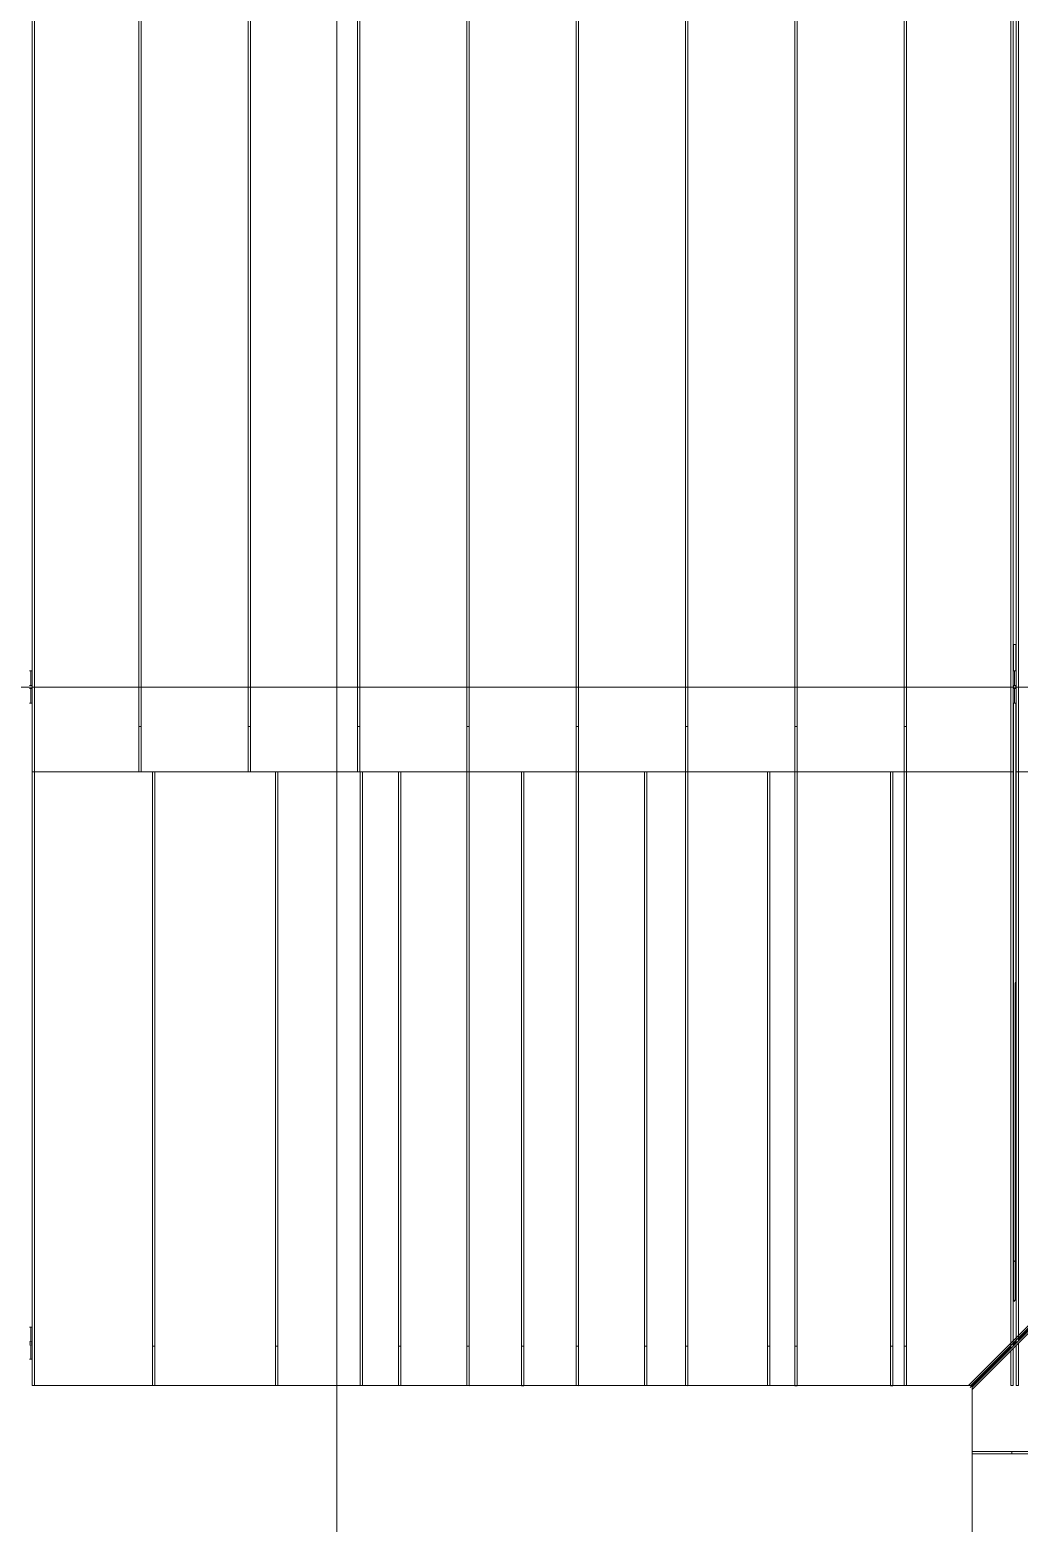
# Model space of a CAD drawing. Header units: millimetres. Extents: x 124696 to 347024, y 412631 to 564609.
# Drawn here: x 291418 to 294812, y 489485 to 494605 of the extents above; entities that cross this region are included whole.
import ezdxf

# ---------------------------------------------------------------- set-up
doc = ezdxf.new("R2010")
doc.units = ezdxf.units.MM
doc.header["$LTSCALE"] = 1500
doc.header["$MEASUREMENT"] = 0
doc.linetypes.add('二层平面图$0$轴网线_12_3_3_3 mm', pattern=[21, 12, -3, 3, -3])
doc.layers.add('0-建筑底图', color=7, linetype='Continuous')
for name, color, linetype, lineweight in [('二层平面图$0$A-COLU', 7, 'Continuous', 9), ('二层平面图$0$A-LINE', 7, 'Continuous', 9), ('二层平面图$0$A-WALL-CURT-PANEL-2', 7, 'Continuous', 9), ('二层平面图$0$A-WALL-CURT-PANEL-4', 140, 'Continuous', 9), ('二层平面图$0$A-WALL-CURT-STILE-2', 7, 'Continuous', 9), ('二层平面图$0$ANNO-DOTE-1', 10, '二层平面图$0$轴网线_12_3_3_3 mm', 15)]:
    doc.layers.add(name, color=color, linetype=linetype, lineweight=lineweight)

# ---------------------------------------------------------------- blocks, each defined once
blk = doc.blocks.new('二层平面图$0$梁 - 梁-12800094-104-2F')
at = {"layer": '二层平面图$0$A-LINE'}
for p, q in [((-3168.2, 1410.3), (-3218.1, 1408.3)), ((-3217.9, 1403.3), (-3218.1, 1408.3)), ((-3168, 1405.3), (-3168.2, 1410.3)), ((-3108.2, 1412.7), (-3158.2, 1410.7)), ((-3158, 1405.7), (-3158.2, 1410.7)), ((-3108, 1407.7), (-3108.2, 1412.7)), ((-3126.4, -839.9), (-3126.6, -834.9)), ((-3126.4, -839.9), (-3076.4, -837.8)), ((-3076.4, -837.8), (-3076.6, -832.8)), ((-3066.4, -837.4), (-3066.6, -832.4)), ((-3066.4, -837.4), (-3016.5, -835.4)), ((-3016.5, -835.4), (-3016.7, -830.4))]:
    blk.add_line(p, q, dxfattribs=at)
blk = doc.blocks.new('二层平面图$0$廊子单元2250 - 廊子单元2250-V188-104-2F')
at = {"layer": '二层平面图$0$A-WALL-CURT-PANEL-2'}
for p, q in [((-145.5, 2245), (-145.5, 2237)), ((-8, 2245), (-145.5, 2245)), ((-145.5, 2237), (0, 2237)), ((1959, 2245), (0, 2245)), ((8, 2237), (1959, 2237))]:
    blk.add_line(p, q, dxfattribs=at)
blk = doc.blocks.new('二层平面图$0$梁 - 梁-V189-104-2F')
at = {"layer": '二层平面图$0$A-LINE'}
blk.add_line((-3076.4, -837.8), (-3076.6, -832.8), dxfattribs=at)
blk = doc.blocks.new('二层平面图$0$廊子单元3375 - 廊子单元3375-10722844-104-2F')
at = {"layer": '二层平面图$0$A-WALL-CURT-PANEL-2'}
for p, q in [((-145.5, 2245), (-145.5, 2237)), ((1959, 2245), (-145.5, 2245)), ((-145.5, 2237), (1959, 2237)), ((-145.5, 2237), (-145.5, 1120)), ((-145.5, 1112), (-145.5, -966.5)), ((-145.5, -974.5), (-145.5, -984.5)), ((-145.5, -1112), (-26, -1112)), ((-145.5, -1112), (-145.5, -1120)), ((-145.5, -1120), (-18, -1120)), ((-18, -1112), (1959, -1112)), ((-10, -1120), (1959, -1120))]:
    blk.add_line(p, q, dxfattribs=at)
blk = doc.blocks.new('二层平面图$0$梁 - 梁-12800121-104-2F')
at = {"layer": '二层平面图$0$A-LINE'}
for p, q in [((-2190, 2066.2), (-2190.1, 2071.5)), ((-2204.6, -1304), (-2204.7, -1299)), ((-2204.6, -1304), (-2154.6, -1303.3)), ((-2154.6, -1303.3), (-2154.7, -1298.3)), ((-2144.6, -1303.2), (-2144.7, -1298)), ((-2144.6, -1303.2), (-2094.6, -1302.5)), ((-2094.6, -1302.5), (-2094.7, -1297.5))]:
    blk.add_line(p, q, dxfattribs=at)
blk = doc.blocks.new('二层平面图$0$廊子单元_转角阴角_ - 廊子单元_转角阴角_-10949938-104-2F')
at = {"layer": '二层平面图$0$A-WALL-CURT-PANEL-2'}
for p, q in [((2104.5, 4495), (4209, 4495)), ((2104.5, 4495), (2104.5, 4487)), ((2104.5, 4487), (4209, 4487)), ((2104.5, 4487), (2104.5, 2408.5)), ((2104.5, 2408.5), (4209, 304)), ((2104.5, 2408.5), (2104.5, 2400.5)), ((5, 2395.5), (0, 2395.5)), ((13, 2395.5), (5, 2395.5)), ((5, 2395.5), (5, -145.5)), ((2091.5, 2395.5), (13, 2395.5)), ((13, 2395.5), (13, -145.5)), ((2099.5, 2395.5), (2091.5, 2395.5)), ((2091.5, 2395.5), (4209, 278)), ((2098, 2402), (2237, 2263)), ((2104.5, 2395.5), (2099.5, 2395.5)), ((4209, 286), (2099.5, 2395.5)), ((4209, 296), (2104.5, 2400.5)), ((2244.8, 2255.2), (2255, 2245)), ((4645.5, 2245), (4645.5, 2255)), ((2263, 2237), (2621, 1879)), ((2629, 1871), (2996, 1504)), ((3004, 1496), (3371, 1129)), ((3379, 1121), (3746, 754)), ((3754, 746), (4121, 379)), ((4129, 371), (4209, 291)), ((5, -145.5), (13, -145.5)), ((13, -145.5), (4209, -145.5))]:
    blk.add_line(p, q, dxfattribs=at)
blk = doc.blocks.new('二层平面图$0$顶板轮廓组 - 顶板轮廓组-7678519-104-2F')
at = {"layer": '二层平面图$0$A-WALL-CURT-PANEL-2'}
for p, q in [((-7790.2, 1482.7), (-7782.2, 1482.7)), ((-7782.2, 1482.7), (-5703.7, 1482.7)), ((-5703.7, 1482.7), (-5695.7, 1482.7))]:
    blk.add_line(p, q, dxfattribs=at)
blk = doc.blocks.new('二层平面图$0$顶板轮廓组 - 顶板轮廓组-7729081-104-2F')
at = {"layer": '二层平面图$0$A-WALL-CURT-PANEL-2'}
for p, q in [((-7790.2, 186.7), (-7782.2, 186.7)), ((-7782.2, 186.7), (-5703.7, 186.7)), ((-5703.7, 186.7), (-5695.7, 186.7))]:
    blk.add_line(p, q, dxfattribs=at)
blk = doc.blocks.new('二层平面图$0$顶板轮廓组 - 顶板轮廓组-7729083-104-2F')
at = {"layer": '二层平面图$0$A-WALL-CURT-PANEL-2'}
blk.add_line((-6675.2, -954.8), (-6665.2, -954.8), dxfattribs=at)
blk = doc.blocks.new('二层平面图$0$钢板肋 - 钢板肋-V197-104-2F')
at = {"layer": '二层平面图$0$A-WALL-CURT-PANEL-2'}
for p, q in [((-677.7, 1854.6), (-685.7, 1853.8)), ((-685.7, 1853.8), (-671.2, 1699.3)), ((-663.2, 1700), (-677.7, 1854.6)), ((-671.2, 1699.3), (-663.2, 1700)), ((-671.2, 1699.3), (-460.9, -540.9)), ((-453, -540.1), (-663.2, 1700)), ((-453, -540.1), (-460.9, -540.9)), ((-460.9, -540.9), (-448.3, -676.1)), ((-440.3, -675.4), (-453, -540.1)), ((-440.3, -675.4), (-448.3, -676.1))]:
    blk.add_line(p, q, dxfattribs=at)
blk = doc.blocks.new('二层平面图$0$钢板肋轮廓族 - 钢板肋轮廓族-V195-104-2F')
at = {"layer": '二层平面图$0$A-WALL-CURT-PANEL-2'}
for p, q in [((-1735.2, -5337.8), (-1703.9, -5489.8)), ((-1249.5, -7693.4), (-1703.9, -5489.8)), ((-1222.1, -7826.4), (-1249.5, -7693.4))]:
    blk.add_line(p, q, dxfattribs=at)
blk = doc.blocks.new('二层平面图$0$钢板肋 - 钢板肋-V220-104-2F')
at = {"layer": '二层平面图$0$A-WALL-CURT-PANEL-2'}
for p, q in [((-644.9, 1419.2), (-460.9, -540.9)), ((-453, -540.1), (-636.9, 1419.9)), ((-453, -540.1), (-460.9, -540.9)), ((-460.9, -540.9), (-448.3, -676.1)), ((-440.3, -675.4), (-453, -540.1)), ((-440.3, -675.4), (-448.3, -676.1))]:
    blk.add_line(p, q, dxfattribs=at)
blk = doc.blocks.new('二层平面图$0$钢板肋 - 钢板肋-V221-104-2F')
at = {"layer": '二层平面图$0$A-WALL-CURT-PANEL-2'}
for p, q in [((391.8, -814), (395.6, -807)), ((391.8, -814), (510.8, -879.4)), ((514.7, -872.3), (395.6, -807)), ((510.8, -879.4), (514.7, -872.3)), ((510.8, -879.4), (2236.3, -1827.1)), ((2240.2, -1820.1), (514.7, -872.3))]:
    blk.add_line(p, q, dxfattribs=at)
blk = doc.blocks.new('二层平面图$0$钢板肋 - 钢板肋-7768133-104-2F')
at = {"layer": '二层平面图$0$A-WALL-CURT-PANEL-2'}
for p, q in [((545.1, -856.1), (548.8, -849)), ((545.1, -856.1), (665.7, -918.6)), ((669.4, -911.5), (548.8, -849)), ((665.7, -918.6), (669.4, -911.5)), ((665.7, -918.6), (2413.7, -1824.2)), ((2417.4, -1817.1), (669.4, -911.5))]:
    blk.add_line(p, q, dxfattribs=at)
blk = doc.blocks.new('二层平面图$0$钢板肋 - 钢板肋-7768138-104-2F')
at = {"layer": '二层平面图$0$A-WALL-CURT-PANEL-2'}
for p, q in [((321.2, 3232.4), (284.4, 3101.7)), ((291.4, 3105.5), (328.1, 3236.3)), ((328.1, 3236.3), (321.2, 3232.4)), ((284.4, 3101.7), (-233.4, 1262.3)), ((-225.9, 1260.2), (291.4, 3105.5)), ((284.4, 3101.7), (291.4, 3105.5)), ((-246.9, 1214.2), (-249.7, 1204.6)), ((-242.1, 1202.4), (-239.4, 1212.1)), ((-263.2, 1156.4), (-287.7, 1069.3)), ((-280, 1067.1), (-255.6, 1154.3)), ((-280, 1067.1), (-287.7, 1069.3))]:
    blk.add_line(p, q, dxfattribs=at)
blk = doc.blocks.new('二层平面图$0$钢板肋 - 钢板肋-7768145-104-2F')
at = {"layer": '二层平面图$0$A-WALL-CURT-PANEL-2'}
for p, q in [((290.5, 2897.8), (-109, 1660.9)), ((-101.9, 1658.6), (297.6, 2901.3)), ((290.5, 2897.8), (297.6, 2901.3))]:
    blk.add_line(p, q, dxfattribs=at)
blk = doc.blocks.new('二层平面图$0$梁 - 梁-V222-104-2F')
at = {"layer": '二层平面图$0$A-LINE'}
blk.add_line((52.4, 1532.8), (52.4, 1538), dxfattribs=at)
blk = doc.blocks.new('二层平面图$0$钢板肋轮廓族 - 钢板肋轮廓族-V224-104-2F')
at = {"layer": '二层平面图$0$A-WALL-CURT-PANEL-2'}
for p, q in [((-1249.5, -7693.4), (-1647, -5765.3)), ((-1222.1, -7826.4), (-1249.5, -7693.4))]:
    blk.add_line(p, q, dxfattribs=at)
blk = doc.blocks.new('二层平面图$0$钢板肋轮廓族 - 钢板肋轮廓族-7768137-104-2F')
at = {"layer": '二层平面图$0$A-WALL-CURT-PANEL-2'}
for p, q in [((1249.5, -7693.4), (1647, -5765.3)), ((1222.1, -7826.4), (1249.5, -7693.4))]:
    blk.add_line(p, q, dxfattribs=at)
blk = doc.blocks.new('二层平面图$0$钢板肋轮廓族 - 钢板肋轮廓族-7768143-104-2F')
at = {"layer": '二层平面图$0$A-WALL-CURT-PANEL-2'}
for p, q in [((4082.1, -4033.2), (4120.5, -4163.5)), ((4661.6, -6001.9), (4120.5, -4163.5)), ((4678.5, -6059.5), (4675.7, -6049.9)), ((4718.2, -6194.3), (4692.6, -6107.5))]:
    blk.add_line(p, q, dxfattribs=at)
blk = doc.blocks.new('二层平面图$0$钢板肋轮廓族 - 钢板肋轮廓族-7768144-104-2F')
at = {"layer": '二层平面图$0$A-WALL-CURT-PANEL-2'}
for p, q in [((4082.6, -4036), (4120.9, -4166.3)), ((4660.3, -5999.4), (4120.9, -4166.3)), ((4677.2, -6057), (4674.4, -6047.4)), ((4716.9, -6191.8), (4691.3, -6105))]:
    blk.add_line(p, q, dxfattribs=at)
blk = doc.blocks.new('二层平面图$0$钢板肋 - 钢板肋-V286-104-2F')
at = {"layer": '二层平面图$0$A-WALL-CURT-PANEL-2'}
for p, q in [((391.8, -814), (395.6, -807)), ((391.8, -814), (510.8, -879.4)), ((514.7, -872.3), (395.6, -807)), ((510.8, -879.4), (514.7, -872.3)), ((510.8, -879.4), (2236.3, -1827.1)), ((2240.2, -1820.1), (514.7, -872.3))]:
    blk.add_line(p, q, dxfattribs=at)
blk = doc.blocks.new('二层平面图$0$钢板肋 - 钢板肋-V287-104-2F')
at = {"layer": '二层平面图$0$A-WALL-CURT-PANEL-2'}
for p, q in [((545.1, -856.2), (548.8, -849)), ((545.1, -856.2), (665.7, -918.6)), ((669.4, -911.5), (548.8, -849)), ((665.7, -918.6), (669.4, -911.5)), ((665.7, -918.6), (2413.7, -1824.2)), ((2417.4, -1817.1), (669.4, -911.5))]:
    blk.add_line(p, q, dxfattribs=at)
blk = doc.blocks.new('二层平面图$0$顶板轮廓组 - 顶板轮廓组-V290-104-2F')
at = {"layer": '二层平面图$0$A-WALL-CURT-PANEL-2'}
blk.add_line((-7862.9, -1482.7), (-7854.9, -1482.7), dxfattribs=at)
blk = doc.blocks.new('二层平面图$0$钢板肋 - 钢板肋-V291-104-2F')
at = {"layer": '二层平面图$0$A-WALL-CURT-PANEL-2'}
for p, q in [((837, -1049.4), (703.8, -976.2)), ((707, -987.1), (840.1, -1060.2)), ((852.8, -1058), (844, -1053.2)), ((847.2, -1064.1), (855.9, -1068.9)), ((2240.2, -1820.1), (859.8, -1061.9)), ((862.9, -1072.7), (2236.3, -1827.1))]:
    blk.add_line(p, q, dxfattribs=at)
blk = doc.blocks.new('二层平面图$0$钢板肋轮廓族 - 钢板肋轮廓族-V304-104-2F')
at = {"layer": '二层平面图$0$A-WALL-CURT-PANEL-2'}
for p, q in [((1249.5, -7693.4), (1647, -5765.3)), ((1222.1, -7826.4), (1249.5, -7693.4))]:
    blk.add_line(p, q, dxfattribs=at)
blk = doc.blocks.new('二层平面图$0$钢板肋轮廓族 - 钢板肋轮廓族-V305-104-2F')
at = {"layer": '二层平面图$0$A-WALL-CURT-PANEL-2'}
for p, q in [((1249.5, -7693.4), (1647, -5765.3)), ((1222.1, -7826.4), (1249.5, -7693.4))]:
    blk.add_line(p, q, dxfattribs=at)
blk = doc.blocks.new('二层平面图$0$顶板轮廓组 - 顶板轮廓组-7818929-104-2F')
at = {"layer": '二层平面图$0$A-WALL-CURT-PANEL-2'}
for p, q in [((-8425.4, -1482.7), (-8417.4, -1482.7)), ((-8417.4, -1482.7), (-7300.4, -1482.7)), ((-7292.4, -1482.7), (-5213.9, -1482.7)), ((-5205.9, -1482.7), (-5195.9, -1482.7)), ((-5068.4, -1482.7), (-5060.4, -1482.7))]:
    blk.add_line(p, q, dxfattribs=at)
blk = doc.blocks.new('二层平面图$0$钢板肋 - 钢板肋-7818931-104-2F')
at = {"layer": '二层平面图$0$A-WALL-CURT-PANEL-2'}
for p, q in [((-668.1, 1413.2), (-450.4, -543.4)), ((-442.4, -542.5), (-660.2, 1414)), ((-442.4, -542.5), (-450.4, -543.4)), ((-450.4, -543.4), (-435.4, -678.4)), ((-427.4, -677.5), (-442.4, -542.5)), ((-427.4, -677.5), (-435.4, -678.4))]:
    blk.add_line(p, q, dxfattribs=at)
blk = doc.blocks.new('二层平面图$0$钢板肋 - 钢板肋-7818936-104-2F')
at = {"layer": '二层平面图$0$A-WALL-CURT-PANEL-2'}
for p, q in [((-668.1, 1413.2), (-450.4, -543.4)), ((-442.4, -542.5), (-660.2, 1414)), ((-442.4, -542.5), (-450.4, -543.4)), ((-450.4, -543.4), (-435.4, -678.4)), ((-427.4, -677.5), (-442.4, -542.5)), ((-427.4, -677.5), (-435.4, -678.4))]:
    blk.add_line(p, q, dxfattribs=at)
blk = doc.blocks.new('二层平面图$0$钢板肋 - 钢板肋-7818941-104-2F')
at = {"layer": '二层平面图$0$A-WALL-CURT-PANEL-2'}
for p, q in [((-668.1, 1413.2), (-450.4, -543.4)), ((-442.4, -542.5), (-660.2, 1414)), ((-442.4, -542.5), (-450.4, -543.4)), ((-450.4, -543.4), (-435.4, -678.4)), ((-427.4, -677.5), (-442.4, -542.5)), ((-427.4, -677.5), (-435.4, -678.4))]:
    blk.add_line(p, q, dxfattribs=at)
blk = doc.blocks.new('二层平面图$0$钢板肋 - 钢板肋-7818946-104-2F')
at = {"layer": '二层平面图$0$A-WALL-CURT-PANEL-2'}
for p, q in [((-770.4, 1376.9), (-404.2, -557.4)), ((-396.4, -555.9), (-762.6, 1378.3)), ((-396.4, -555.9), (-404.2, -557.4)), ((-404.2, -557.4), (-379, -690.9)), ((-371.1, -689.4), (-396.4, -555.9)), ((-371.1, -689.4), (-379, -690.9))]:
    blk.add_line(p, q, dxfattribs=at)
blk = doc.blocks.new('二层平面图$0$钢板肋 - 钢板肋-7818951-104-2F')
at = {"layer": '二层平面图$0$A-WALL-CURT-PANEL-2'}
for p, q in [((-668.1, 1413.2), (-450.4, -543.4)), ((-442.4, -542.5), (-660.2, 1414)), ((-442.4, -542.5), (-450.4, -543.4)), ((-450.4, -543.4), (-435.4, -678.4)), ((-427.4, -677.5), (-442.4, -542.5)), ((-427.4, -677.5), (-435.4, -678.4))]:
    blk.add_line(p, q, dxfattribs=at)
blk = doc.blocks.new('二层平面图$0$钢板肋 - 钢板肋-7818956-104-2F')
at = {"layer": '二层平面图$0$A-WALL-CURT-PANEL-2'}
for p, q in [((-668.1, 1413.2), (-450.4, -543.4)), ((-442.4, -542.5), (-660.2, 1414)), ((-442.4, -542.5), (-450.4, -543.4)), ((-450.4, -543.4), (-435.4, -678.4)), ((-427.4, -677.5), (-442.4, -542.5)), ((-427.4, -677.5), (-435.4, -678.4))]:
    blk.add_line(p, q, dxfattribs=at)
blk = doc.blocks.new('二层平面图$0$钢板肋 - 钢板肋-7818961-104-2F')
at = {"layer": '二层平面图$0$A-WALL-CURT-PANEL-2'}
for p, q in [((-243.6, 1397.6), (-645.6, -529.6)), ((-637.7, -531.2), (-235.7, 1396)), ((-645.6, -529.6), (-673.3, -662.5)), ((-665.5, -664.2), (-637.7, -531.2)), ((-637.7, -531.2), (-645.6, -529.6)), ((-665.5, -664.2), (-673.3, -662.5))]:
    blk.add_line(p, q, dxfattribs=at)
blk = doc.blocks.new('二层平面图$0$钢板肋轮廓族 - 钢板肋轮廓族-7818935-104-2F')
at = {"layer": '二层平面图$0$A-WALL-CURT-PANEL-2'}
for p, q in [((-1249.5, -7693.4), (-1647, -5765.3)), ((-1222.1, -7826.4), (-1249.5, -7693.4))]:
    blk.add_line(p, q, dxfattribs=at)
blk = doc.blocks.new('二层平面图$0$钢板肋轮廓族 - 钢板肋轮廓族-7818940-104-2F')
at = {"layer": '二层平面图$0$A-WALL-CURT-PANEL-2'}
for p, q in [((-1249.5, -7693.4), (-1647, -5765.3)), ((-1222.1, -7826.4), (-1249.5, -7693.4))]:
    blk.add_line(p, q, dxfattribs=at)
blk = doc.blocks.new('二层平面图$0$钢板肋轮廓族 - 钢板肋轮廓族-7818945-104-2F')
at = {"layer": '二层平面图$0$A-WALL-CURT-PANEL-2'}
for p, q in [((-1249.5, -7693.4), (-1647, -5765.3)), ((-1222.1, -7826.4), (-1249.5, -7693.4))]:
    blk.add_line(p, q, dxfattribs=at)
blk = doc.blocks.new('二层平面图$0$钢板肋轮廓族 - 钢板肋轮廓族-7818950-104-2F')
at = {"layer": '二层平面图$0$A-WALL-CURT-PANEL-2'}
for p, q in [((-1249.5, -7693.4), (-1647, -5765.3)), ((-1222.1, -7826.4), (-1249.5, -7693.4))]:
    blk.add_line(p, q, dxfattribs=at)
blk = doc.blocks.new('二层平面图$0$钢板肋轮廓族 - 钢板肋轮廓族-7818955-104-2F')
at = {"layer": '二层平面图$0$A-WALL-CURT-PANEL-2'}
for p, q in [((-1249.5, -7693.4), (-1647, -5765.3)), ((-1222.1, -7826.4), (-1249.5, -7693.4))]:
    blk.add_line(p, q, dxfattribs=at)
blk = doc.blocks.new('二层平面图$0$钢板肋轮廓族 - 钢板肋轮廓族-7818960-104-2F')
at = {"layer": '二层平面图$0$A-WALL-CURT-PANEL-2'}
for p, q in [((-1249.5, -7693.4), (-1647, -5765.3)), ((-1222.1, -7826.4), (-1249.5, -7693.4))]:
    blk.add_line(p, q, dxfattribs=at)
blk = doc.blocks.new('二层平面图$0$钢板肋轮廓族 - 钢板肋轮廓族-7818965-104-2F')
at = {"layer": '二层平面图$0$A-WALL-CURT-PANEL-2'}
for p, q in [((1249.5, -7693.4), (1647, -5765.3)), ((1222.1, -7826.4), (1249.5, -7693.4))]:
    blk.add_line(p, q, dxfattribs=at)
blk = doc.blocks.new('二层平面图$0$廊子单元亭子_1_ - 廊子单元亭子_1_-11090276-104-2F')
at = {"layer": '二层平面图$0$A-WALL-CURT-PANEL-2'}
for p, q in [((3666, 5638), (3666, 8237)), ((-1091.4, 5638), (3666, 5638)), ((3666, 5630), (3666, 5638)), ((-1091.4, 5630), (3666, 5630)), ((3666, 5620), (-1091.4, 5620)), ((-1091.4, 5612), (3666, 5612)), ((3375, 5625), (3375, 5630)), ((3666, 5612), (3666, 5620)), ((3666, 2263), (3666, 5612)), ((-1091.4, 2263), (3666, 2263)), ((-1091.4, 2255), (3666, 2255)), ((3666, 2255), (3666, 2263))]:
    blk.add_line(p, q, dxfattribs=at)
blk = doc.blocks.new('二层平面图$0$梁 - 梁-12800133-104-2F')
at = {"layer": '二层平面图$0$A-LINE'}
for p, q in [((-21.8, -892.6), (-21.7, -887.6)), ((-21.8, -892.6), (28.2, -892.9)), ((28.2, -892.9), (28.3, -887.9)), ((38.2, -892.9), (38.3, -887.9)), ((38.2, -892.9), (88.2, -893.2)), ((88.2, -893.2), (88.3, -888.2))]:
    blk.add_line(p, q, dxfattribs=at)
blk = doc.blocks.new('二层平面图$0$顶板轮廓组 - 顶板轮廓组-7831462-104-2F')
at = {"layer": '二层平面图$0$A-WALL-CURT-PANEL-2'}
for p, q in [((-8425.4, 1482.7), (-8417.4, 1482.7)), ((-8417.4, 1482.7), (-5068.4, 1482.7)), ((-5068.4, 1482.7), (-5060.4, 1482.7))]:
    blk.add_line(p, q, dxfattribs=at)
blk = doc.blocks.new('二层平面图$0$钢板肋 - 钢板肋-7831409-104-2F')
at = {"layer": '二层平面图$0$A-WALL-CURT-PANEL-2'}
for p, q in [((-680.3, 2976.5), (-688.3, 2976.3)), ((-688.3, 2976.3), (-683.9, 2821.1)), ((-675.9, 2821.3), (-680.3, 2976.5)), ((-683.9, 2821.1), (-675.9, 2821.3)), ((-683.9, 2821.1), (-556.8, -1643.5)), ((-548.8, -1643.3), (-675.9, 2821.3)), ((-548.8, -1643.3), (-556.8, -1643.5)), ((-556.8, -1643.5), (-552.9, -1779.3)), ((-544.9, -1779), (-548.8, -1643.3)), ((-544.9, -1779), (-552.9, -1779.3))]:
    blk.add_line(p, q, dxfattribs=at)
blk = doc.blocks.new('二层平面图$0$梁 - 梁-12800134-104-2F')
at = {"layer": '二层平面图$0$A-LINE'}
for p, q in [((-4.3, 2095.9), (-4.3, 2100.9)), ((45.7, 2100.6), (-4.3, 2100.9)), ((45.7, 2095.6), (45.7, 2100.6)), ((55.7, 2095.5), (55.7, 2100.5)), ((105.7, 2100.2), (55.7, 2100.5)), ((105.7, 2095.2), (105.7, 2100.2)), ((-24, -1274.1), (-24, -1269.1)), ((-24, -1274.1), (26, -1274.4)), ((26, -1274.4), (26, -1269.4)), ((36, -1274.4), (36, -1269.4)), ((36, -1274.4), (86, -1274.7)), ((86, -1274.7), (86, -1269.7))]:
    blk.add_line(p, q, dxfattribs=at)
blk = doc.blocks.new('二层平面图$0$钢板肋轮廓族 - 钢板肋轮廓族-7831413-104-2F')
at = {"layer": '二层平面图$0$A-WALL-CURT-PANEL-2'}
for p, q in [((-1959, -4252.4), (-1927.6, -4404.4)), ((-1025.7, -8778.8), (-1927.6, -4404.4)), ((-998.3, -8911.8), (-1025.7, -8778.8))]:
    blk.add_line(p, q, dxfattribs=at)
blk = doc.blocks.new('二层平面图$0$顶板轮廓组 - 顶板轮廓组-7864132-104-2F')
at = {"layer": '二层平面图$0$A-WALL-CURT-PANEL-2'}
for p, q in [((-8050.4, 1482.7), (-8042.4, 1482.7)), ((-8042.4, 1482.7), (-5443.4, 1482.7)), ((-5443.4, 1482.7), (-5435.4, 1482.7))]:
    blk.add_line(p, q, dxfattribs=at)
blk = doc.blocks.new('二层平面图$0$钢板肋 - 钢板肋-7864133-104-2F')
at = {"layer": '二层平面图$0$A-WALL-CURT-PANEL-2'}
for p, q in [((-79.3, 2949.9), (-98.3, 2795.9)), ((-90.3, 2794.9), (-71.4, 2949)), ((-71.4, 2949), (-79.3, 2949.9)), ((-98.3, 2795.9), (-643.5, -1637.1)), ((-635.5, -1638.1), (-90.3, 2794.9)), ((-98.3, 2795.9), (-90.3, 2794.9)), ((-643.5, -1637.1), (-660.1, -1771.9)), ((-652.1, -1772.9), (-635.5, -1638.1)), ((-635.5, -1638.1), (-643.5, -1637.1)), ((-652.1, -1772.9), (-660.1, -1771.9))]:
    blk.add_line(p, q, dxfattribs=at)
blk = doc.blocks.new('二层平面图$0$钢板肋 - 钢板肋-7864137-104-2F')
at = {"layer": '二层平面图$0$A-WALL-CURT-PANEL-2'}
for p, q in [((-77.7, 2949.7), (-96.7, 2795.6)), ((-88.8, 2794.6), (-69.8, 2948.7)), ((-69.8, 2948.7), (-77.7, 2949.7)), ((-96.7, 2795.6), (-643.7, -1637.2)), ((-635.8, -1638.2), (-88.8, 2794.6)), ((-96.7, 2795.6), (-88.8, 2794.6)), ((-643.7, -1637.2), (-660.3, -1772)), ((-652.4, -1773), (-635.8, -1638.2)), ((-635.8, -1638.2), (-643.7, -1637.2)), ((-652.4, -1773), (-660.3, -1772))]:
    blk.add_line(p, q, dxfattribs=at)
blk = doc.blocks.new('二层平面图$0$钢板肋轮廓族 - 钢板肋轮廓族-7864136-104-2F')
at = {"layer": '二层平面图$0$A-WALL-CURT-PANEL-2'}
for p, q in [((1959, -4252.4), (1927.6, -4404.4)), ((1025.7, -8778.8), (1927.6, -4404.4)), ((998.3, -8911.8), (1025.7, -8778.8))]:
    blk.add_line(p, q, dxfattribs=at)
blk = doc.blocks.new('二层平面图$0$梁 - 梁-12800132-104-2F')
at = {"layer": '二层平面图$0$A-LINE'}
for p, q in [((-21.8, -896.6), (-21.8, -891.6)), ((-21.8, -896.6), (28.2, -896.9)), ((28.2, -896.9), (28.2, -891.9)), ((38.2, -896.9), (38.2, -891.9)), ((38.2, -896.9), (88.2, -897.2)), ((88.2, -897.2), (88.2, -892.2))]:
    blk.add_line(p, q, dxfattribs=at)
blk = doc.blocks.new('二层平面图$0$矩形竖梃 - 8 x 50 mm 蜂窝铝板幕墙开缝-V393-104-2F')
at = {"layer": '二层平面图$0$A-WALL-CURT-STILE-2'}
blk.add_line((149625, 33750), (149620, 33750), dxfattribs=at)
blk = doc.blocks.new('二层平面图$0$矩形竖梃 - 8 x 50 mm 蜂窝铝板幕墙开缝-V396-104-2F')
at = {"layer": '二层平面图$0$A-WALL-CURT-STILE-2'}
blk.add_line((144000, 33750), (143995, 33750), dxfattribs=at)
blk = doc.blocks.new('二层平面图$0$矩形竖梃 - 8 x 50 mm 蜂窝铝板幕墙开缝-V397-104-2F')
at = {"layer": '二层平面图$0$A-WALL-CURT-STILE-2'}
blk.add_line((146255, 33750), (146250, 33750), dxfattribs=at)
blk = doc.blocks.new('二层平面图')
at = {"layer": '二层平面图$0$ANNO-DOTE-1', "color": 8}
for p, q in [((147300, -6710.3), (147300, 86692)), ((-18896.2, 36000), (161528.2, 36000))]:
    blk.add_line(p, q, dxfattribs=at)
at = {"layer": '二层平面图$0$A-COLU', "color": 8}
for name, p, rotation in [('二层平面图$0$梁 - 梁-12800133-104-2F', (145357.3, 35961.5), 90.33469809107058), ('二层平面图$0$梁 - 梁-12800134-104-2F', (147524.2, 36038.5), 270.3346980910705), ('二层平面图$0$梁 - 梁-12800132-104-2F', (150521.7, 36038.5), 270.3346980910719), ('二层平面图$0$梁 - 梁-12800094-104-2F', (144711.7, 30647), 267.6625792006752), ('二层平面图$0$梁 - 梁-12800121-104-2F', (147524.2, 31583), 269.2277146632895), ('二层平面图$0$梁 - 梁-V222-104-2F', (148086.7, 33788.5), 270.3346980910701), ('二层平面图$0$梁 - 梁-V189-104-2F', (150336.7, 30647), 267.6625792006752)]:
    blk.add_blockref(name, p, dxfattribs=dict(at, rotation=rotation))
at = {"layer": '二层平面图$0$A-WALL-CURT-PANEL-2', "color": 8}
for name, p, rotation in [('二层平面图$0$钢板肋轮廓族 - 钢板肋轮廓族-7831413-104-2F', (142718.6, 31939.8), 168.3495276089288), ('二层平面图$0$钢板肋轮廓族 - 钢板肋轮廓族-7831413-104-2F', (142726.6, 31939.8), 168.3495276089288), ('二层平面图$0$钢板肋轮廓族 - 钢板肋轮廓族-7831413-104-2F', (143093.6, 31939.8), 168.3495276089288), ('二层平面图$0$钢板肋轮廓族 - 钢板肋轮廓族-7831413-104-2F', (143101.6, 31939.8), 168.3495276089288), ('二层平面图$0$钢板肋轮廓族 - 钢板肋轮廓族-7864136-104-2F', (149398.4, 31939.8), 191.6504723910706), ('二层平面图$0$钢板肋轮廓族 - 钢板肋轮廓族-7864136-104-2F', (149406.4, 31939.8), 191.6504723910707), ('二层平面图$0$钢板肋 - 钢板肋-7864137-104-2F', (146190.6, 38626.9), 187.0344419154429), ('二层平面图$0$钢板肋轮廓族 - 钢板肋轮廓族-7831413-104-2F', (144218.6, 31939.8), 168.3495276089291), ('二层平面图$0$钢板肋轮廓族 - 钢板肋轮廓族-7831413-104-2F', (144226.6, 31939.8), 168.3495276089291), ('二层平面图$0$钢板肋轮廓族 - 钢板肋轮廓族-7831413-104-2F', (144593.6, 31939.8), 168.349527608929), ('二层平面图$0$钢板肋轮廓族 - 钢板肋轮廓族-7831413-104-2F', (144601.6, 31939.8), 168.349527608929), ('二层平面图$0$钢板肋轮廓族 - 钢板肋轮廓族-7831413-104-2F', (144968.6, 31939.8), 168.349527608929), ('二层平面图$0$钢板肋轮廓族 - 钢板肋轮廓族-7831413-104-2F', (144976.6, 31939.8), 168.349527608929), ('二层平面图$0$钢板肋 - 钢板肋-7831409-104-2F', (146400.6, 38703.6), 178.3691712870563), ('二层平面图$0$钢板肋轮廓族 - 钢板肋轮廓族-7831413-104-2F', (145343.6, 31939.8), 168.349527608929), ('二层平面图$0$钢板肋轮廓族 - 钢板肋轮廓族-7831413-104-2F', (145351.6, 31939.8), 168.349527608929), ('二层平面图$0$钢板肋 - 钢板肋-7831409-104-2F', (146775.6, 38703.6), 178.369171287056), ('二层平面图$0$钢板肋轮廓族 - 钢板肋轮廓族-7831413-104-2F', (145718.6, 31939.8), 168.349527608929), ('二层平面图$0$钢板肋轮廓族 - 钢板肋轮廓族-7831413-104-2F', (145726.6, 31939.8), 168.349527608929), ('二层平面图$0$钢板肋 - 钢板肋-7831409-104-2F', (147150.6, 38703.6), 178.369171287056), ('二层平面图$0$钢板肋轮廓族 - 钢板肋轮廓族-7831413-104-2F', (146093.6, 31939.8), 168.349527608929), ('二层平面图$0$钢板肋轮廓族 - 钢板肋轮廓族-7831413-104-2F', (146101.6, 31939.8), 168.349527608929), ('二层平面图$0$钢板肋 - 钢板肋-7831409-104-2F', (147525.6, 38703.6), 178.369171287056), ('二层平面图$0$钢板肋轮廓族 - 钢板肋轮廓族-7831413-104-2F', (146468.6, 31939.8), 168.349527608929), ('二层平面图$0$钢板肋轮廓族 - 钢板肋轮廓族-7831413-104-2F', (146476.6, 31939.8), 168.349527608929), ('二层平面图$0$钢板肋 - 钢板肋-7831409-104-2F', (147900.6, 38703.6), 178.369171287056), ('二层平面图$0$钢板肋 - 钢板肋-7831409-104-2F', (148275.6, 38703.6), 178.369171287056), ('二层平面图$0$钢板肋轮廓族 - 钢板肋轮廓族-7864136-104-2F', (152773.4, 31939.8), 191.6504723910707), ('二层平面图$0$钢板肋轮廓族 - 钢板肋轮廓族-7864136-104-2F', (152781.4, 31939.8), 191.6504723910707), ('二层平面图$0$钢板肋 - 钢板肋-7831409-104-2F', (148650.6, 38703.6), 178.369171287056), ('二层平面图$0$钢板肋 - 钢板肋-7864133-104-2F', (149565.2, 38627.2), 187.0113786904813), ('二层平面图$0$钢板肋轮廓族 - 钢板肋轮廓族-7831413-104-2F', (147593.6, 31939.8), 168.349527608929), ('二层平面图$0$钢板肋轮廓族 - 钢板肋轮廓族-7831413-104-2F', (147601.6, 31939.8), 168.349527608929), ('二层平面图$0$钢板肋 - 钢板肋-7768138-104-2F', (149062.8, 37097.1), 195.6911278552836), ('二层平面图$0$钢板肋轮廓族 - 钢板肋轮廓族-7768143-104-2F', (152402.3, 28872.6), 163.6313435002663), ('二层平面图$0$钢板肋轮廓族 - 钢板肋轮廓族-7768144-104-2F', (152402.4, 28872.6), 163.573712216727), ('二层平面图$0$顶板轮廓组 - 顶板轮廓组-7729083-104-2F', (142954.8, 35190.8), 180), ('二层平面图$0$钢板肋 - 钢板肋-V286-104-2F', (144979.2, 32869.2), 118.7783195341314), ('二层平面图$0$钢板肋 - 钢板肋-V287-104-2F', (145369.5, 32726.7), 117.386214421638), ('二层平面图$0$钢板肋轮廓族 - 钢板肋轮廓族-V305-104-2F', (143093.6, 41022.9), 11.65049166707498), ('二层平面图$0$钢板肋轮廓族 - 钢板肋轮廓族-V304-104-2F', (143101.6, 41022.9), 11.65049166707502), ('二层平面图$0$钢板肋轮廓族 - 钢板肋轮廓族-7818935-104-2F', (149445.2, 41022.9), 348.3494947917019), ('二层平面图$0$钢板肋轮廓族 - 钢板肋轮廓族-7818935-104-2F', (149453.2, 41022.9), 348.3494947862283), ('二层平面图$0$钢板肋 - 钢板肋-7818931-104-2F', (147175.6, 34230.6), 353.6499657259903), ('二层平面图$0$钢板肋轮廓族 - 钢板肋轮廓族-7818940-104-2F', (149867.1, 41022.9), 348.349494501923), ('二层平面图$0$钢板肋轮廓族 - 钢板肋轮廓族-7818940-104-2F', (149875.1, 41022.9), 348.3494944964493), ('二层平面图$0$钢板肋 - 钢板肋-7818936-104-2F', (147597.5, 34230.6), 353.6499677306072), ('二层平面图$0$钢板肋轮廓族 - 钢板肋轮廓族-7818945-104-2F', (150289, 41022.9), 348.3494942121442), ('二层平面图$0$钢板肋轮廓族 - 钢板肋轮廓族-7818945-104-2F', (150297, 41022.9), 348.3494942066704), ('二层平面图$0$钢板肋 - 钢板肋-7818941-104-2F', (148019.3, 34230.6), 353.649969735223), ('二层平面图$0$钢板肋轮廓族 - 钢板肋轮廓族-V224-104-2F', (150523.4, 41022.9), 348.3495276089271), ('二层平面图$0$钢板肋轮廓族 - 钢板肋轮廓族-V224-104-2F', (150531.4, 41022.9), 348.3495276089271), ('二层平面图$0$钢板肋轮廓族 - 钢板肋轮廓族-7818950-104-2F', (150710.9, 41022.9), 348.3494939223655), ('二层平面图$0$钢板肋轮廓族 - 钢板肋轮廓族-7818950-104-2F', (150718.9, 41022.9), 348.3494939168918), ('二层平面图$0$钢板肋 - 钢板肋-7818946-104-2F', (148434.4, 34212.8), 349.2793164608482), ('二层平面图$0$钢板肋 - 钢板肋-V220-104-2F', (148255.5, 34235.8), 354.6392518878608), ('二层平面图$0$钢板肋轮廓族 - 钢板肋轮廓族-V224-104-2F', (150898.4, 41022.9), 348.3495276089271), ('二层平面图$0$钢板肋轮廓族 - 钢板肋轮廓族-V224-104-2F', (150906.4, 41022.9), 348.3495276089271), ('二层平面图$0$钢板肋 - 钢板肋-V220-104-2F', (148630.5, 34235.8), 354.6392518878608), ('二层平面图$0$钢板肋轮廓族 - 钢板肋轮廓族-7818955-104-2F', (151132.7, 41022.9), 348.349493632587), ('二层平面图$0$钢板肋轮廓族 - 钢板肋轮廓族-7818955-104-2F', (151140.7, 41022.9), 348.3494936271132), ('二层平面图$0$钢板肋 - 钢板肋-V221-104-2F', (148354.2, 32869.2), 118.7785095152411), ('二层平面图$0$钢板肋轮廓族 - 钢板肋轮廓族-V224-104-2F', (151273.4, 41022.9), 348.3495276089271), ('二层平面图$0$钢板肋轮廓族 - 钢板肋轮廓族-V224-104-2F', (151281.4, 41022.9), 348.3495276089271), ('二层平面图$0$钢板肋 - 钢板肋-7818951-104-2F', (148863.1, 34230.6), 353.6499737444522), ('二层平面图$0$钢板肋 - 钢板肋-V220-104-2F', (149005.5, 34235.8), 354.6392518878608), ('二层平面图$0$钢板肋轮廓族 - 钢板肋轮廓族-7818960-104-2F', (151554.6, 41022.9), 348.3494933428086), ('二层平面图$0$钢板肋轮廓族 - 钢板肋轮廓族-7818960-104-2F', (151562.6, 41022.9), 348.3494933373348), ('二层平面图$0$钢板肋 - 钢板肋-7768133-104-2F', (148744.5, 32726.7), 117.38643117638), ('二层平面图$0$钢板肋轮廓族 - 钢板肋轮廓族-V224-104-2F', (151648.4, 41022.9), 348.3495276089371), ('二层平面图$0$钢板肋轮廓族 - 钢板肋轮廓族-V224-104-2F', (151656.4, 41022.9), 348.349527608937), ('二层平面图$0$钢板肋 - 钢板肋-7818956-104-2F', (149285, 34230.6), 353.6499757490654), ('二层平面图$0$钢板肋 - 钢板肋-7818961-104-2F', (149722.9, 34390.5), 11.78182882313846), ('二层平面图$0$钢板肋轮廓族 - 钢板肋轮廓族-7818965-104-2F', (146421.8, 41022.9), 11.65050747819779), ('二层平面图$0$钢板肋轮廓族 - 钢板肋轮廓族-7818965-104-2F', (146429.8, 41022.9), 11.65050748367113), ('二层平面图$0$钢板肋轮廓族 - 钢板肋轮廓族-7768137-104-2F', (146468.6, 41022.9), 11.65047239107009), ('二层平面图$0$钢板肋轮廓族 - 钢板肋轮廓族-7768137-104-2F', (146476.6, 41022.9), 11.65047239107009), ('二层平面图$0$钢板肋 - 钢板肋-V291-104-2F', (149479.2, 32869.2), 118.7783195341189), ('二层平面图$0$钢板肋 - 钢板肋-7768145-104-2F', (149390.5, 37256.3), 197.8612712507388), ('二层平面图$0$顶板轮廓组 - 顶板轮廓组-7864132-104-2F', (144194.6, 37191.7), 180), ('二层平面图$0$钢板肋轮廓族 - 钢板肋轮廓族-V195-104-2F', (156897.9, 30601.6), 258.3495276089267), ('二层平面图$0$钢板肋轮廓族 - 钢板肋轮廓族-V195-104-2F', (156897.9, 30593.6), 258.3495276089267), ('二层平面图$0$顶板轮廓组 - 顶板轮廓组-7818929-104-2F', (154680.4, 35087.2), 359.999893867316), ('二层平面图$0$顶板轮廓组 - 顶板轮廓组-7729081-104-2F', (141684.3, 33791.2), 180), ('二层平面图$0$钢板肋 - 钢板肋-V197-104-2F', (150110.7, 32869.5), 264.6392518878605), ('二层平面图$0$顶板轮廓组 - 顶板轮廓组-7678519-104-2F', (147996.7, 25809.3), 269.9999999999987), ('二层平面图$0$顶板轮廓组 - 顶板轮廓组-V290-104-2F', (157492.9, 35087.2), 359.9997238045553), ('二层平面图$0$钢板肋轮廓族 - 钢板肋轮廓族-V195-104-2F', (156897.9, 30226.6), 258.3495276089267), ('二层平面图$0$钢板肋轮廓族 - 钢板肋轮廓族-V195-104-2F', (156897.9, 30218.6), 258.3495276089267), ('二层平面图$0$钢板肋 - 钢板肋-V197-104-2F', (150110.7, 32494.5), 264.6392518878605)]:
    blk.add_blockref(name, p, dxfattribs=dict(at, rotation=rotation))
blk.add_blockref('二层平面图$0$顶板轮廓组 - 顶板轮廓组-7831462-104-2F', (154680.4, 34226.2), dxfattribs=at)
at = {"layer": '二层平面图$0$A-WALL-CURT-PANEL-4', "color": 8}
for name, p, rotation in [('二层平面图$0$廊子单元亭子_1_ - 廊子单元亭子_1_-11090276-104-2F', (144000, 39375), 270), ('二层平面图$0$廊子单元_转角阴角_ - 廊子单元_转角阴角_-10949938-104-2F', (151875, 31500), 89.99999999999991), ('二层平面图$0$廊子单元3375 - 廊子单元3375-10722844-104-2F', (148500, 33750), 89.99999999999991), ('二层平面图$0$廊子单元2250 - 廊子单元2250-V188-104-2F', (151875, 33750), 89.99999999999991)]:
    blk.add_blockref(name, p, dxfattribs=dict(at, rotation=rotation))
at = {"layer": '二层平面图$0$A-WALL-CURT-STILE-2', "color": 8}
for name, p in [('二层平面图$0$矩形竖梃 - 8 x 50 mm 蜂窝铝板幕墙开缝-V396-104-2F', (2250, 0)), ('二层平面图$0$矩形竖梃 - 8 x 50 mm 蜂窝铝板幕墙开缝-V397-104-2F', (0, 0)), ('二层平面图$0$矩形竖梃 - 8 x 50 mm 蜂窝铝板幕墙开缝-V393-104-2F', (0, 0))]:
    blk.add_blockref(name, p, dxfattribs=at)

msp = doc.modelspace()

# ---------------------------------------------------------------- block references
at = {"layer": '0-建筑底图'}
msp.add_blockref('二层平面图', (145171.7, 456352), dxfattribs=at)

doc.saveas('drawing.dxf')
